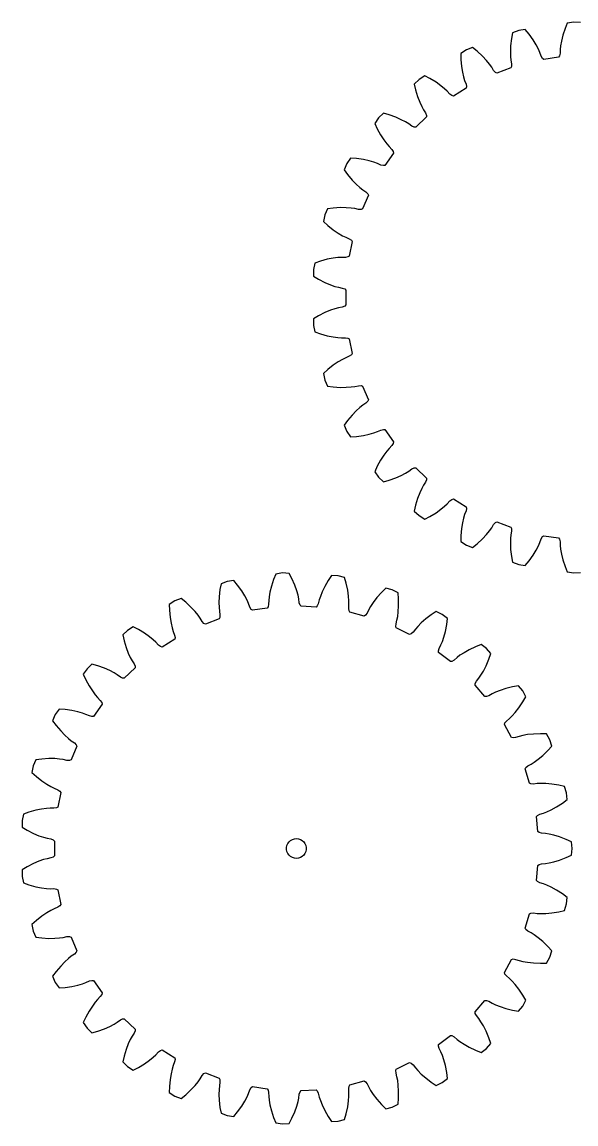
# Model space of a CAD drawing. Extents: x 0 to 173, y 0 to 168.
# Drawn here: x 0 to 84.4, y 0 to 167.9 of the extents above; entities that cross this region are included whole.
import ezdxf

# ---------------------------------------------------------------- set-up
doc = ezdxf.new("R2010")
doc.units = 0

msp = doc.modelspace()

# ---------------------------------------------------------------- linework, layer by layer
for p, q in [((84.08, 167.85), (83.08, 167.7)), ((85.1, 167.8), (84.08, 167.85)), ((74.73, 166.21), (74.57, 165.32)), ((75.68, 166.56), (74.73, 166.21)), ((76.68, 166.72), (75.68, 166.56)), ((77.26, 166.01), (76.68, 166.72)), ((82.74, 166.85), (82.41, 165.83)), ((83.08, 167.7), (82.74, 166.85)), ((74.57, 165.32), (74.45, 164.25)), ((77.88, 165.14), (77.26, 166.01)), ((78.35, 164.37), (77.88, 165.14)), ((82.19, 164.95), (82.06, 164.23)), ((82.41, 165.83), (82.19, 164.95)), ((67.71, 163.61), (66.84, 163.07)), ((66.84, 163.07), (66.87, 162.17)), ((68.66, 163.96), (67.71, 163.61)), ((69.36, 163.39), (68.66, 163.96)), ((70.15, 162.66), (69.36, 163.39)), ((74.45, 164.25), (74.41, 163.35)), ((74.41, 163.35), (74.43, 162.61)), ((78.69, 163.72), (78.35, 164.37)), ((78.92, 163.2), (78.69, 163.72)), ((79.12, 162.65), (78.92, 163.2)), ((81.97, 163.09), (81.89, 162.71)), ((82, 163.67), (81.97, 163.09)), ((82.06, 164.23), (82, 163.67)), ((66.87, 162.17), (66.97, 161.1)), ((70.77, 162), (70.15, 162.66)), ((71.23, 161.43), (70.77, 162)), ((71.56, 160.97), (71.23, 161.43)), ((74.43, 162.61), (74.48, 162.05)), ((74.48, 162.05), (74.57, 161.47)), ((74.57, 161.47), (74.57, 161.08)), ((79.31, 162.31), (79.12, 162.65)), ((79.5, 162.17), (79.31, 162.31)), ((81.75, 162.51), (79.5, 162.17)), ((81.89, 162.71), (81.75, 162.51)), ((61.35, 159.65), (60.49, 159.11)), ((62.16, 159.23), (61.35, 159.65)), ((66.97, 161.1), (67.11, 160.2)), ((67.11, 160.2), (67.28, 159.49)), ((67.28, 159.49), (67.44, 158.95)), ((71.86, 160.47), (71.56, 160.97)), ((72.12, 160.18), (71.86, 160.47)), ((72.34, 160.07), (72.12, 160.18)), ((74.47, 160.86), (72.34, 160.07)), ((74.57, 161.08), (74.47, 160.86)), ((60.49, 159.11), (59.76, 158.41)), ((59.76, 158.41), (59.96, 157.53)), ((63.08, 158.67), (62.16, 159.23)), ((63.81, 158.15), (63.08, 158.67)), ((64.38, 157.69), (63.81, 158.15)), ((67.67, 157.78), (65.74, 156.58)), ((67.44, 158.95), (67.65, 158.4)), ((67.65, 158.4), (67.72, 158.02)), ((67.72, 158.02), (67.67, 157.78)), ((59.96, 157.53), (60.27, 156.5)), ((60.27, 156.5), (60.59, 155.66)), ((64.79, 157.3), (64.38, 157.69)), ((65.2, 156.87), (64.79, 157.3)), ((65.5, 156.64), (65.2, 156.87)), ((65.74, 156.58), (65.5, 156.64)), ((60.59, 155.66), (60.9, 154.99)), ((60.9, 154.99), (61.17, 154.49)), ((61.17, 154.49), (61.48, 154)), ((54.33, 153.26), (53.75, 152.42)), ((55.07, 153.96), (54.33, 153.26)), ((55.94, 153.71), (55.07, 153.96)), ((56.95, 153.34), (55.94, 153.71)), ((57.78, 152.98), (56.95, 153.34)), ((58.43, 152.64), (57.78, 152.98)), ((61.63, 153.4), (59.98, 151.83)), ((61.48, 154), (61.63, 153.64)), ((61.63, 153.64), (61.63, 153.4)), ((53.75, 152.42), (54.13, 151.6)), ((54.13, 151.6), (54.64, 150.65)), ((58.91, 152.35), (58.43, 152.64)), ((59.39, 152.01), (58.91, 152.35)), ((59.74, 151.84), (59.39, 152.01)), ((59.98, 151.83), (59.74, 151.84)), ((54.64, 150.65), (55.13, 149.89)), ((55.13, 149.89), (55.56, 149.3)), ((56.6, 147.89), (55.3, 146.02)), ((55.56, 149.3), (55.92, 148.87)), ((55.92, 148.87), (56.33, 148.45)), ((56.33, 148.45), (56.55, 148.13)), ((56.55, 148.13), (56.6, 147.89)), ((49.47, 146.28), (49.07, 145.35)), ((50.05, 147.11), (49.47, 146.28)), ((50.96, 147.05), (50.05, 147.11)), ((52.02, 146.89), (50.96, 147.05)), ((52.91, 146.7), (52.02, 146.89)), ((53.61, 146.5), (52.91, 146.7)), ((54.14, 146.31), (53.61, 146.5)), ((54.68, 146.07), (54.14, 146.31)), ((55.06, 145.98), (54.68, 146.07)), ((49.07, 145.35), (49.61, 144.61)), ((49.61, 144.61), (50.3, 143.79)), ((55.3, 146.02), (55.06, 145.98)), ((50.3, 143.79), (50.93, 143.14)), ((50.93, 143.14), (51.48, 142.65)), ((51.48, 142.65), (51.92, 142.3)), ((52.77, 141.48), (51.88, 139.38)), ((51.92, 142.3), (52.4, 141.97)), ((52.4, 141.97), (52.68, 141.7)), ((52.68, 141.7), (52.77, 141.48)), ((46.52, 139.4), (46.12, 138.47)), ((47.42, 139.52), (46.52, 139.4)), ((48.5, 139.58), (47.42, 139.52)), ((49.4, 139.57), (48.5, 139.58)), ((50.13, 139.52), (49.4, 139.57)), ((50.69, 139.44), (50.13, 139.52)), ((51.26, 139.31), (50.69, 139.44)), ((51.88, 139.38), (51.65, 139.3)), ((46.12, 138.47), (45.92, 137.47)), ((51.65, 139.3), (51.26, 139.31)), ((45.92, 137.47), (46.59, 136.86)), ((46.59, 136.86), (47.43, 136.2)), ((47.43, 136.2), (48.18, 135.69)), ((48.18, 135.69), (48.81, 135.31)), ((48.81, 135.31), (49.32, 135.06)), ((49.32, 135.06), (49.86, 134.84)), ((49.86, 134.84), (50.19, 134.63)), ((50.32, 134.43), (49.86, 132.2)), ((50.19, 134.63), (50.32, 134.43)), ((44.61, 131.14), (44.41, 130.14)), ((45.47, 131.43), (44.61, 131.14)), ((46.51, 131.71), (45.47, 131.43)), ((47.4, 131.88), (46.51, 131.71)), ((48.13, 131.97), (47.4, 131.88)), ((48.69, 132.01), (48.13, 131.97)), ((49.28, 132), (48.69, 132.01)), ((49.66, 132.07), (49.28, 132)), ((49.86, 132.2), (49.66, 132.07)), ((44.41, 130.14), (44.41, 129.12)), ((44.41, 129.12), (45.19, 128.66)), ((45.19, 128.66), (46.15, 128.18)), ((46.15, 128.18), (46.99, 127.83)), ((46.99, 127.83), (47.68, 127.59)), ((47.68, 127.59), (48.22, 127.45)), ((48.22, 127.45), (48.8, 127.33)), ((48.8, 127.33), (49.16, 127.2)), ((49.16, 127.2), (49.34, 127.03)), ((49.34, 127.03), (49.34, 124.75)), ((48.22, 124.33), (47.68, 124.18)), ((48.8, 124.44), (48.22, 124.33)), ((49.16, 124.58), (48.8, 124.44)), ((49.34, 124.75), (49.16, 124.58)), ((45.19, 123.12), (44.41, 122.65)), ((44.41, 122.65), (44.41, 121.64)), ((46.15, 123.6), (45.19, 123.12)), ((46.99, 123.95), (46.15, 123.6)), ((47.68, 124.18), (46.99, 123.95)), ((44.41, 121.64), (44.61, 120.64)), ((44.61, 120.64), (45.47, 120.35)), ((45.47, 120.35), (46.51, 120.07)), ((46.51, 120.07), (47.4, 119.9)), ((47.4, 119.9), (48.13, 119.8)), ((48.13, 119.8), (48.69, 119.77)), ((48.69, 119.77), (49.28, 119.77)), ((49.28, 119.77), (49.66, 119.71)), ((49.66, 119.71), (49.86, 119.58)), ((49.86, 119.58), (50.32, 117.35)), ((48.18, 116.09), (47.43, 115.58)), ((48.81, 116.46), (48.18, 116.09)), ((49.32, 116.72), (48.81, 116.46)), ((49.86, 116.94), (49.32, 116.72)), ((50.19, 117.15), (49.86, 116.94)), ((50.32, 117.35), (50.19, 117.15)), ((46.59, 114.92), (45.92, 114.31)), ((45.92, 114.31), (46.12, 113.31)), ((47.43, 115.58), (46.59, 114.92)), ((46.12, 113.31), (46.52, 112.38)), ((50.69, 112.34), (51.26, 112.46)), ((51.26, 112.46), (51.65, 112.48)), ((51.65, 112.48), (51.88, 112.39)), ((46.52, 112.38), (47.42, 112.26)), ((47.42, 112.26), (48.5, 112.2)), ((48.5, 112.2), (49.4, 112.21)), ((49.4, 112.21), (50.13, 112.26)), ((50.13, 112.26), (50.69, 112.34)), ((51.88, 112.39), (52.77, 110.3)), ((51.48, 109.13), (50.93, 108.64)), ((51.92, 109.48), (51.48, 109.13)), ((52.4, 109.81), (51.92, 109.48)), ((52.68, 110.08), (52.4, 109.81)), ((52.77, 110.3), (52.68, 110.08)), ((50.3, 107.99), (49.61, 107.16)), ((50.93, 108.64), (50.3, 107.99)), ((49.61, 107.16), (49.07, 106.43)), ((49.07, 106.43), (49.47, 105.5)), ((54.68, 105.7), (55.06, 105.8)), ((55.06, 105.8), (55.3, 105.76)), ((55.3, 105.76), (56.6, 103.89)), ((49.47, 105.5), (50.05, 104.66)), ((50.05, 104.66), (50.96, 104.73)), ((50.96, 104.73), (52.02, 104.89)), ((52.02, 104.89), (52.91, 105.08)), ((52.91, 105.08), (53.61, 105.28)), ((53.61, 105.28), (54.14, 105.47)), ((54.14, 105.47), (54.68, 105.7)), ((55.56, 102.48), (55.13, 101.89)), ((55.92, 102.91), (55.56, 102.48)), ((56.33, 103.33), (55.92, 102.91)), ((56.55, 103.65), (56.33, 103.33)), ((56.6, 103.89), (56.55, 103.65)), ((54.64, 101.12), (54.13, 100.18)), ((55.13, 101.89), (54.64, 101.12)), ((54.13, 100.18), (53.75, 99.35)), ((53.75, 99.35), (54.33, 98.52)), ((57.78, 98.8), (58.43, 99.14)), ((58.43, 99.14), (58.91, 99.43)), ((58.91, 99.43), (59.39, 99.77)), ((59.39, 99.77), (59.74, 99.94)), ((59.74, 99.94), (59.98, 99.95)), ((59.98, 99.95), (61.63, 98.38)), ((54.33, 98.52), (55.07, 97.82)), ((55.07, 97.82), (55.94, 98.07)), ((55.94, 98.07), (56.95, 98.43)), ((56.95, 98.43), (57.78, 98.8)), ((61.48, 97.78), (61.17, 97.28)), ((61.63, 98.14), (61.48, 97.78)), ((61.63, 98.38), (61.63, 98.14)), ((60.59, 96.12), (60.27, 95.28)), ((60.9, 96.79), (60.59, 96.12)), ((61.17, 97.28), (60.9, 96.79)), ((59.96, 94.25), (59.76, 93.36)), ((60.27, 95.28), (59.96, 94.25)), ((63.81, 93.63), (64.38, 94.09)), ((64.38, 94.09), (64.79, 94.48)), ((64.79, 94.48), (65.2, 94.91)), ((65.2, 94.91), (65.5, 95.14)), ((65.5, 95.14), (65.74, 95.2)), ((65.74, 95.2), (67.67, 93.99)), ((59.76, 93.36), (60.49, 92.66)), ((60.49, 92.66), (61.35, 92.13)), ((61.35, 92.13), (62.16, 92.55)), ((62.16, 92.55), (63.08, 93.11)), ((63.08, 93.11), (63.81, 93.63)), ((67.44, 92.83), (67.28, 92.29)), ((67.65, 93.38), (67.44, 92.83)), ((67.72, 93.76), (67.65, 93.38)), ((67.67, 93.99), (67.72, 93.76)), ((66.97, 90.68), (66.87, 89.61)), ((67.11, 91.57), (66.97, 90.68)), ((67.28, 92.29), (67.11, 91.57)), ((71.23, 90.35), (71.56, 90.81)), ((71.56, 90.81), (71.86, 91.31)), ((71.86, 91.31), (72.12, 91.6)), ((72.12, 91.6), (72.34, 91.71)), ((72.34, 91.71), (74.47, 90.91)), ((74.47, 90.91), (74.57, 90.69)), ((74.57, 90.69), (74.57, 90.31)), ((66.87, 89.61), (66.84, 88.7)), ((69.36, 88.39), (70.15, 89.12)), ((70.15, 89.12), (70.77, 89.78)), ((70.77, 89.78), (71.23, 90.35)), ((74.43, 89.17), (74.41, 88.43)), ((74.48, 89.73), (74.43, 89.17)), ((74.57, 90.31), (74.48, 89.73)), ((78.92, 88.58), (79.12, 89.13)), ((79.12, 89.13), (79.31, 89.47)), ((79.31, 89.47), (79.5, 89.61)), ((79.5, 89.61), (81.75, 89.27)), ((81.75, 89.27), (81.89, 89.07)), ((81.89, 89.07), (81.97, 88.69)), ((66.84, 88.7), (67.71, 88.17)), ((67.71, 88.17), (68.66, 87.81)), ((68.66, 87.81), (69.36, 88.39)), ((74.41, 88.43), (74.45, 87.53)), ((74.45, 87.53), (74.57, 86.46)), ((77.88, 86.64), (78.35, 87.41)), ((78.35, 87.41), (78.69, 88.06)), ((78.69, 88.06), (78.92, 88.58)), ((81.97, 88.69), (82, 88.11)), ((82, 88.11), (82.06, 87.55)), ((82.06, 87.55), (82.19, 86.82)), ((74.57, 86.46), (74.73, 85.57)), ((76.68, 85.06), (77.26, 85.76)), ((77.26, 85.76), (77.88, 86.64)), ((82.19, 86.82), (82.41, 85.95)), ((82.41, 85.95), (82.74, 84.92)), ((39.67, 83.93), (38.67, 83.77)), ((40.69, 83.87), (39.67, 83.93)), ((74.73, 85.57), (75.68, 85.21)), ((75.68, 85.21), (76.68, 85.06)), ((82.74, 84.92), (83.08, 84.08)), ((83.08, 84.08), (84.08, 83.93)), ((84.08, 83.93), (85.1, 83.98)), ((30.32, 82.29), (30.16, 81.39)), ((31.27, 82.64), (30.32, 82.29)), ((32.27, 82.79), (31.27, 82.64)), ((32.85, 82.09), (32.27, 82.79)), ((38.33, 82.93), (38, 81.91)), ((38.67, 83.77), (38.33, 82.93)), ((41.11, 83.07), (40.69, 83.87)), ((41.54, 82.09), (41.11, 83.07)), ((46.65, 82.79), (46.12, 81.85)), ((47.15, 83.55), (46.65, 82.79)), ((48.16, 83.5), (47.15, 83.55)), ((49.15, 83.24), (48.16, 83.5)), ((49.4, 82.37), (49.15, 83.24)), ((49.62, 81.32), (49.4, 82.37)), ((30.16, 81.39), (30.04, 80.32)), ((33.47, 81.21), (32.85, 82.09)), ((33.94, 80.44), (33.47, 81.21)), ((37.78, 81.03), (37.65, 80.31)), ((38, 81.91), (37.78, 81.03)), ((41.85, 81.23), (41.54, 82.09)), ((42.05, 80.53), (41.85, 81.23)), ((45.73, 81.04), (45.46, 80.36)), ((46.12, 81.85), (45.73, 81.04)), ((49.75, 80.42), (49.62, 81.32)), ((54.77, 80.98), (54.06, 80.17)), ((55.41, 81.62), (54.77, 80.98)), ((56.39, 81.36), (55.41, 81.62)), ((57.31, 80.92), (56.39, 81.36)), ((57.38, 80.01), (57.31, 80.92)), ((23.3, 79.69), (22.43, 79.15)), ((22.43, 79.15), (22.46, 78.24)), ((24.25, 80.04), (23.3, 79.69)), ((24.95, 79.46), (24.25, 80.04)), ((25.74, 78.73), (24.95, 79.46)), ((30.04, 80.32), (30, 79.42)), ((30, 79.42), (30.02, 78.69)), ((34.28, 79.79), (33.94, 80.44)), ((34.51, 79.27), (34.28, 79.79)), ((34.71, 78.72), (34.51, 79.27)), ((37.57, 79.16), (37.48, 78.78)), ((37.59, 79.75), (37.57, 79.16)), ((37.65, 80.31), (37.59, 79.75)), ((42.17, 79.98), (42.05, 80.53)), ((42.25, 79.4), (42.17, 79.98)), ((42.37, 79.03), (42.25, 79.4)), ((42.53, 78.85), (42.37, 79.03)), ((44.98, 78.9), (44.81, 78.73)), ((45.14, 79.25), (44.98, 78.9)), ((45.28, 79.82), (45.14, 79.25)), ((45.46, 80.36), (45.28, 79.82)), ((49.81, 79.69), (49.75, 80.42)), ((49.78, 78.54), (49.81, 79.13)), ((49.81, 79.13), (49.81, 79.69)), ((53.51, 79.45), (53.11, 78.84)), ((54.06, 80.17), (53.51, 79.45)), ((57.33, 78.03), (57.38, 78.94)), ((57.38, 78.94), (57.38, 80.01)), ((22.46, 78.24), (22.56, 77.17)), ((26.36, 78.07), (25.74, 78.73)), ((26.82, 77.5), (26.36, 78.07)), ((27.15, 77.04), (26.82, 77.5)), ((30.02, 78.69), (30.07, 78.13)), ((30.07, 78.13), (30.16, 77.55)), ((30.16, 77.55), (30.16, 77.16)), ((34.9, 78.38), (34.71, 78.72)), ((35.09, 78.24), (34.9, 78.38)), ((37.34, 78.58), (35.09, 78.24)), ((37.48, 78.78), (37.34, 78.58)), ((44.81, 78.73), (42.53, 78.85)), ((49.82, 78.15), (49.78, 78.54)), ((49.94, 77.95), (49.82, 78.15)), ((52.15, 77.37), (49.94, 77.95)), ((52.35, 77.5), (52.15, 77.37)), ((52.58, 77.82), (52.35, 77.5)), ((52.83, 78.35), (52.58, 77.82)), ((53.11, 78.84), (52.83, 78.35)), ((57.13, 76.75), (57.24, 77.31)), ((57.24, 77.31), (57.33, 78.03)), ((62.36, 77.57), (61.5, 76.92)), ((63.11, 78.07), (62.36, 77.57)), ((64.03, 77.62), (63.11, 78.07)), ((64.83, 77), (64.03, 77.62)), ((16.94, 75.73), (16.08, 75.19)), ((17.75, 75.31), (16.94, 75.73)), ((22.56, 77.17), (22.7, 76.28)), ((22.7, 76.28), (22.87, 75.56)), ((22.87, 75.56), (23.03, 75.02)), ((27.45, 76.54), (27.15, 77.04)), ((27.71, 76.25), (27.45, 76.54)), ((27.93, 76.15), (27.71, 76.25)), ((30.06, 76.94), (27.93, 76.15)), ((30.16, 77.16), (30.06, 76.94)), ((56.94, 75.8), (56.98, 76.19)), ((57.02, 75.57), (56.94, 75.8)), ((56.98, 76.19), (57.13, 76.75)), ((59.06, 74.57), (57.02, 75.57)), ((60.3, 75.8), (59.93, 75.38)), ((60.82, 76.32), (60.3, 75.8)), ((61.5, 76.92), (60.82, 76.32)), ((64.51, 75.04), (64.72, 76.1)), ((64.72, 76.1), (64.83, 77)), ((16.08, 75.19), (15.35, 74.49)), ((15.35, 74.49), (15.55, 73.6)), ((18.67, 74.75), (17.75, 75.31)), ((19.41, 74.22), (18.67, 74.75)), ((19.97, 73.76), (19.41, 74.22)), ((23.26, 73.86), (21.33, 72.65)), ((23.03, 75.02), (23.24, 74.48)), ((23.24, 74.48), (23.31, 74.09)), ((23.31, 74.09), (23.26, 73.86)), ((59.29, 74.65), (59.06, 74.57)), ((59.57, 74.91), (59.29, 74.65)), ((59.93, 75.38), (59.57, 74.91)), ((64.04, 73.47), (64.27, 74.17)), ((64.27, 74.17), (64.51, 75.04)), ((15.55, 73.6), (15.86, 72.58)), ((15.86, 72.58), (16.19, 71.73)), ((20.39, 73.37), (19.97, 73.76)), ((20.79, 72.95), (20.39, 73.37)), ((21.1, 72.71), (20.79, 72.95)), ((21.33, 72.65), (21.1, 72.71)), ((63.44, 72.06), (63.56, 72.43)), ((63.56, 72.43), (63.82, 72.96)), ((63.82, 72.96), (64.04, 73.47)), ((68.13, 72.24), (67.35, 71.79)), ((69.1, 72.7), (68.13, 72.24)), ((69.95, 73.04), (69.1, 72.7)), ((70.75, 72.42), (69.95, 73.04)), ((71.41, 71.65), (70.75, 72.42)), ((16.19, 71.73), (16.49, 71.06)), ((16.49, 71.06), (16.76, 70.57)), ((16.76, 70.57), (17.08, 70.07)), ((63.47, 71.82), (63.44, 72.06)), ((65.27, 70.43), (63.47, 71.82)), ((65.84, 70.66), (65.51, 70.46)), ((66.29, 71.05), (65.84, 70.66)), ((66.73, 71.39), (66.29, 71.05)), ((67.35, 71.79), (66.73, 71.39)), ((70.7, 69.79), (71.12, 70.79)), ((71.12, 70.79), (71.41, 71.65)), ((9.92, 69.33), (9.34, 68.5)), ((10.66, 70.03), (9.92, 69.33)), ((11.53, 69.78), (10.66, 70.03)), ((12.54, 69.42), (11.53, 69.78)), ((13.37, 69.05), (12.54, 69.42)), ((14.02, 68.71), (13.37, 69.05)), ((17.22, 69.47), (15.57, 67.9)), ((17.08, 70.07), (17.22, 69.71)), ((17.22, 69.71), (17.22, 69.47)), ((65.51, 70.46), (65.27, 70.43)), ((69.93, 68.35), (70.3, 68.99)), ((70.3, 68.99), (70.7, 69.79)), ((9.34, 68.5), (9.72, 67.67)), ((9.72, 67.67), (10.23, 66.73)), ((14.5, 68.42), (14.02, 68.71)), ((14.98, 68.08), (14.5, 68.42)), ((15.33, 67.91), (14.98, 68.08)), ((15.57, 67.9), (15.33, 67.91)), ((69.06, 67.09), (69.24, 67.43)), ((69.24, 67.43), (69.61, 67.89)), ((69.61, 67.89), (69.93, 68.35)), ((10.23, 66.73), (10.72, 65.96)), ((10.72, 65.96), (11.15, 65.37)), ((69.04, 66.85), (69.06, 67.09)), ((70.52, 65.12), (69.04, 66.85)), ((71.64, 65.52), (71.13, 65.23)), ((72.15, 65.77), (71.64, 65.52)), ((72.83, 66.04), (72.15, 65.77)), ((73.69, 66.32), (72.83, 66.04)), ((74.73, 66.58), (73.69, 66.32)), ((75.63, 66.74), (74.73, 66.58)), ((76.29, 65.97), (75.63, 66.74)), ((76.78, 65.08), (76.29, 65.97)), ((12.19, 63.96), (10.89, 62.09)), ((11.15, 65.37), (11.51, 64.94)), ((11.51, 64.94), (11.92, 64.52)), ((11.92, 64.52), (12.14, 64.2)), ((12.14, 64.2), (12.19, 63.96)), ((70.76, 65.1), (70.52, 65.12)), ((71.13, 65.23), (70.76, 65.1)), ((75.71, 63.41), (76.32, 64.29)), ((76.32, 64.29), (76.78, 65.08)), ((5.06, 62.35), (4.66, 61.42)), ((5.64, 63.19), (5.06, 62.35)), ((6.55, 63.12), (5.64, 63.19)), ((7.61, 62.97), (6.55, 63.12)), ((8.5, 62.78), (7.61, 62.97)), ((9.2, 62.57), (8.5, 62.78)), ((9.73, 62.38), (9.2, 62.57)), ((10.27, 62.15), (9.73, 62.38)), ((10.65, 62.05), (10.27, 62.15)), ((74.26, 61.76), (74.66, 62.15)), ((74.66, 62.15), (75.15, 62.7)), ((75.15, 62.7), (75.71, 63.41)), ((4.66, 61.42), (5.2, 60.69)), ((5.2, 60.69), (5.89, 59.87)), ((10.89, 62.09), (10.65, 62.05)), ((73.49, 60.85), (73.56, 61.08)), ((74.59, 58.86), (73.49, 60.85)), ((73.56, 61.08), (73.81, 61.38)), ((73.81, 61.38), (74.26, 61.76)), ((5.89, 59.87), (6.52, 59.22)), ((6.52, 59.22), (7.07, 58.72)), ((74.83, 58.8), (74.59, 58.86)), ((75.21, 58.85), (74.83, 58.8)), ((75.77, 59.03), (75.21, 58.85)), ((76.32, 59.17), (75.77, 59.03)), ((77.04, 59.3), (76.32, 59.17)), ((77.94, 59.4), (77.04, 59.3)), ((79.01, 59.44), (77.94, 59.4)), ((79.92, 59.42), (79.01, 59.44)), ((80.41, 58.53), (79.92, 59.42)), ((7.07, 58.72), (7.51, 58.38)), ((8.36, 57.55), (7.47, 55.46)), ((7.51, 58.38), (7.99, 58.04)), ((7.99, 58.04), (8.27, 57.77)), ((8.27, 57.77), (8.36, 57.55)), ((80.11, 56.89), (80.72, 57.56)), ((80.72, 57.56), (80.41, 58.53)), ((2.11, 55.48), (1.71, 54.54)), ((3.01, 55.59), (2.11, 55.48)), ((4.09, 55.65), (3.01, 55.59)), ((4.99, 55.65), (4.09, 55.65)), ((5.72, 55.59), (4.99, 55.65)), ((6.28, 55.51), (5.72, 55.59)), ((6.85, 55.39), (6.28, 55.51)), ((7.47, 55.46), (7.24, 55.37)), ((78.05, 55.12), (78.64, 55.56)), ((78.64, 55.56), (79.34, 56.14)), ((79.34, 56.14), (80.11, 56.89)), ((1.71, 54.54), (1.51, 53.55)), ((7.24, 55.37), (6.85, 55.39)), ((76.64, 54.09), (76.76, 54.3)), ((77.33, 51.92), (76.64, 54.09)), ((76.76, 54.3), (77.06, 54.54)), ((77.06, 54.54), (77.58, 54.82)), ((77.58, 54.82), (78.05, 55.12)), ((1.51, 53.55), (2.18, 52.94)), ((2.18, 52.94), (3.02, 52.27)), ((3.02, 52.27), (3.77, 51.76)), ((3.77, 51.76), (4.4, 51.39)), ((4.4, 51.39), (4.91, 51.14)), ((4.91, 51.14), (5.45, 50.91)), ((5.45, 50.91), (5.78, 50.7)), ((5.91, 50.5), (5.45, 48.27)), ((5.78, 50.7), (5.91, 50.5)), ((77.54, 51.81), (77.33, 51.92)), ((77.93, 51.78), (77.54, 51.81)), ((78.51, 51.85), (77.93, 51.78)), ((79.07, 51.87), (78.51, 51.85)), ((79.81, 51.85), (79.07, 51.87)), ((80.71, 51.77), (79.81, 51.85)), ((81.77, 51.6), (80.71, 51.77)), ((82.65, 51.39), (81.77, 51.6)), ((82.96, 50.42), (82.65, 51.39)), ((83.06, 49.41), (82.96, 50.42)), ((81.42, 48.3), (82.33, 48.87)), ((82.33, 48.87), (83.06, 49.41)), ((0.2, 47.21), (0, 46.21)), ((1.06, 47.5), (0.2, 47.21)), ((2.1, 47.78), (1.06, 47.5)), ((2.99, 47.96), (2.1, 47.78)), ((3.72, 48.05), (2.99, 47.96)), ((4.28, 48.08), (3.72, 48.05)), ((4.87, 48.08), (4.28, 48.08)), ((5.25, 48.14), (4.87, 48.08)), ((5.45, 48.27), (5.25, 48.14)), ((78.37, 46.83), (78.53, 47.01)), ((78.53, 47.01), (78.87, 47.19)), ((78.87, 47.19), (79.43, 47.36)), ((79.43, 47.36), (79.96, 47.56)), ((79.96, 47.56), (80.63, 47.86)), ((80.63, 47.86), (81.42, 48.3)), ((0, 46.21), (0, 45.2)), ((78.6, 44.56), (78.37, 46.83)), ((0, 45.2), (0.78, 44.74)), ((0.78, 44.74), (1.74, 44.25)), ((1.74, 44.25), (2.58, 43.91)), ((2.58, 43.91), (3.27, 43.67)), ((3.27, 43.67), (3.82, 43.52)), ((78.79, 44.41), (78.6, 44.56)), ((79.17, 44.31), (78.79, 44.41)), ((79.75, 44.25), (79.17, 44.31)), ((80.31, 44.16), (79.75, 44.25)), ((81.02, 44), (80.31, 44.16)), ((81.89, 43.74), (81.02, 44)), ((82.89, 43.35), (81.89, 43.74)), ((3.82, 43.52), (4.39, 43.41)), ((4.39, 43.41), (4.75, 43.27)), ((4.75, 43.27), (4.93, 43.1)), ((4.93, 43.1), (4.93, 40.82)), ((40.31, 42.12), (40.37, 42.43)), ((40.31, 41.81), (40.31, 42.12)), ((40.37, 42.43), (40.5, 42.71)), ((40.5, 42.71), (40.69, 42.97)), ((40.69, 42.97), (40.92, 43.18)), ((40.92, 43.18), (41.19, 43.33)), ((41.19, 43.33), (41.49, 43.43)), ((41.49, 43.43), (41.8, 43.46)), ((41.8, 43.46), (42.11, 43.43)), ((42.11, 43.43), (42.41, 43.33)), ((42.41, 43.33), (42.68, 43.18)), ((42.68, 43.18), (42.92, 42.97)), ((42.92, 42.97), (43.1, 42.71)), ((43.1, 42.71), (43.23, 42.43)), ((43.23, 42.43), (43.29, 42.12)), ((43.29, 42.12), (43.29, 41.81)), ((83.72, 42.97), (82.89, 43.35)), ((83.82, 41.96), (83.72, 42.97)), ((83.72, 40.95), (83.82, 41.96)), ((3.82, 40.4), (3.27, 40.26)), ((4.39, 40.52), (3.82, 40.4)), ((4.75, 40.66), (4.39, 40.52)), ((4.93, 40.82), (4.75, 40.66)), ((40.37, 41.5), (40.31, 41.81)), ((40.5, 41.21), (40.37, 41.5)), ((40.69, 40.96), (40.5, 41.21)), ((40.92, 40.75), (40.69, 40.96)), ((41.19, 40.59), (40.92, 40.75)), ((41.49, 40.5), (41.19, 40.59)), ((41.8, 40.46), (41.49, 40.5)), ((42.11, 40.5), (41.8, 40.46)), ((42.41, 40.59), (42.11, 40.5)), ((42.68, 40.75), (42.41, 40.59)), ((42.92, 40.96), (42.68, 40.75)), ((43.1, 41.21), (42.92, 40.96)), ((43.23, 41.5), (43.1, 41.21)), ((43.29, 41.81), (43.23, 41.5)), ((81.89, 40.19), (82.89, 40.57)), ((82.89, 40.57), (83.72, 40.95)), ((0.78, 39.19), (0, 38.73)), ((0, 38.73), (0, 37.71)), ((1.74, 39.67), (0.78, 39.19)), ((2.58, 40.02), (1.74, 39.67)), ((3.27, 40.26), (2.58, 40.02)), ((78.37, 37.1), (78.6, 39.37)), ((78.6, 39.37), (78.79, 39.52)), ((78.79, 39.52), (79.17, 39.62)), ((79.17, 39.62), (79.75, 39.67)), ((79.75, 39.67), (80.31, 39.76)), ((80.31, 39.76), (81.02, 39.93)), ((81.02, 39.93), (81.89, 40.19)), ((0, 37.71), (0.2, 36.72)), ((78.53, 36.91), (78.37, 37.1)), ((0.2, 36.72), (1.06, 36.42)), ((1.06, 36.42), (2.1, 36.14)), ((2.1, 36.14), (2.99, 35.97)), ((2.99, 35.97), (3.72, 35.88)), ((3.72, 35.88), (4.28, 35.84)), ((4.28, 35.84), (4.87, 35.85)), ((4.87, 35.85), (5.25, 35.79)), ((5.25, 35.79), (5.45, 35.66)), ((5.45, 35.66), (5.91, 33.43)), ((78.87, 36.74), (78.53, 36.91)), ((79.43, 36.57), (78.87, 36.74)), ((79.96, 36.37), (79.43, 36.57)), ((80.63, 36.06), (79.96, 36.37)), ((81.42, 35.63), (80.63, 36.06)), ((82.33, 35.05), (81.42, 35.63)), ((83.06, 34.52), (82.33, 35.05)), ((82.96, 33.51), (83.06, 34.52)), ((3.77, 32.16), (3.02, 31.65)), ((4.4, 32.54), (3.77, 32.16)), ((4.91, 32.79), (4.4, 32.54)), ((5.45, 33.02), (4.91, 32.79)), ((5.78, 33.23), (5.45, 33.02)), ((5.91, 33.43), (5.78, 33.23)), ((76.64, 29.84), (77.33, 32.01)), ((77.33, 32.01), (77.54, 32.12)), ((77.54, 32.12), (77.93, 32.14)), ((77.93, 32.14), (78.51, 32.08)), ((78.51, 32.08), (79.07, 32.06)), ((79.07, 32.06), (79.81, 32.07)), ((79.81, 32.07), (80.71, 32.16)), ((80.71, 32.16), (81.77, 32.33)), ((81.77, 32.33), (82.65, 32.54)), ((82.65, 32.54), (82.96, 33.51)), ((2.18, 30.99), (1.51, 30.38)), ((1.51, 30.38), (1.71, 29.38)), ((3.02, 31.65), (2.18, 30.99)), ((1.71, 29.38), (2.11, 28.45)), ((6.28, 28.42), (6.85, 28.54)), ((6.85, 28.54), (7.24, 28.55)), ((7.24, 28.55), (7.47, 28.47)), ((76.76, 29.63), (76.64, 29.84)), ((77.06, 29.38), (76.76, 29.63)), ((77.58, 29.1), (77.06, 29.38)), ((78.05, 28.8), (77.58, 29.1)), ((78.64, 28.37), (78.05, 28.8)), ((2.11, 28.45), (3.01, 28.34)), ((3.01, 28.34), (4.09, 28.27)), ((4.09, 28.27), (4.99, 28.28)), ((4.99, 28.28), (5.72, 28.34)), ((5.72, 28.34), (6.28, 28.42)), ((7.47, 28.47), (8.36, 26.38)), ((79.34, 27.78), (78.64, 28.37)), ((80.11, 27.04), (79.34, 27.78)), ((80.72, 26.36), (80.11, 27.04)), ((7.07, 25.2), (6.52, 24.71)), ((7.51, 25.55), (7.07, 25.2)), ((7.99, 25.88), (7.51, 25.55)), ((8.27, 26.15), (7.99, 25.88)), ((8.36, 26.38), (8.27, 26.15)), ((79.92, 24.5), (80.41, 25.39)), ((80.41, 25.39), (80.72, 26.36)), ((5.89, 24.06), (5.2, 23.24)), ((6.52, 24.71), (5.89, 24.06)), ((73.49, 23.07), (74.59, 25.06)), ((74.59, 25.06), (74.83, 25.13)), ((74.83, 25.13), (75.21, 25.07)), ((75.21, 25.07), (75.77, 24.89)), ((75.77, 24.89), (76.32, 24.76)), ((76.32, 24.76), (77.04, 24.63)), ((77.04, 24.63), (77.94, 24.53)), ((77.94, 24.53), (79.01, 24.48)), ((79.01, 24.48), (79.92, 24.5)), ((5.2, 23.24), (4.66, 22.51)), ((4.66, 22.51), (5.06, 21.57)), ((10.27, 21.78), (10.65, 21.87)), ((10.65, 21.87), (10.89, 21.83)), ((10.89, 21.83), (12.19, 19.96)), ((73.56, 22.84), (73.49, 23.07)), ((73.81, 22.54), (73.56, 22.84)), ((74.26, 22.17), (73.81, 22.54)), ((74.66, 21.77), (74.26, 22.17)), ((5.06, 21.57), (5.64, 20.74)), ((5.64, 20.74), (6.55, 20.81)), ((6.55, 20.81), (7.61, 20.96)), ((7.61, 20.96), (8.5, 21.15)), ((8.5, 21.15), (9.2, 21.35)), ((9.2, 21.35), (9.73, 21.54)), ((9.73, 21.54), (10.27, 21.78)), ((75.15, 21.23), (74.66, 21.77)), ((75.71, 20.52), (75.15, 21.23)), ((76.32, 19.63), (75.71, 20.52)), ((11.15, 18.55), (10.72, 17.96)), ((11.51, 18.98), (11.15, 18.55)), ((11.92, 19.41), (11.51, 18.98)), ((12.14, 19.73), (11.92, 19.41)), ((12.19, 19.96), (12.14, 19.73)), ((69.04, 17.08), (70.52, 18.81)), ((70.52, 18.81), (70.76, 18.82)), ((70.76, 18.82), (71.13, 18.69)), ((71.13, 18.69), (71.64, 18.4)), ((76.29, 17.96), (76.78, 18.85)), ((76.78, 18.85), (76.32, 19.63)), ((10.23, 17.2), (9.72, 16.25)), ((10.72, 17.96), (10.23, 17.2)), ((69.06, 16.84), (69.04, 17.08)), ((69.24, 16.5), (69.06, 16.84)), ((71.64, 18.4), (72.15, 18.16)), ((72.15, 18.16), (72.83, 17.89)), ((72.83, 17.89), (73.69, 17.61)), ((73.69, 17.61), (74.73, 17.35)), ((74.73, 17.35), (75.63, 17.19)), ((75.63, 17.19), (76.29, 17.96)), ((9.72, 16.25), (9.34, 15.43)), ((9.34, 15.43), (9.92, 14.59)), ((13.37, 14.87), (14.02, 15.21)), ((14.02, 15.21), (14.5, 15.51)), ((14.5, 15.51), (14.98, 15.84)), ((14.98, 15.84), (15.33, 16.01)), ((15.33, 16.01), (15.57, 16.02)), ((15.57, 16.02), (17.22, 14.45)), ((69.61, 16.04), (69.24, 16.5)), ((69.93, 15.57), (69.61, 16.04)), ((70.3, 14.94), (69.93, 15.57)), ((9.92, 14.59), (10.66, 13.89)), ((10.66, 13.89), (11.53, 14.14)), ((11.53, 14.14), (12.54, 14.51)), ((12.54, 14.51), (13.37, 14.87)), ((17.08, 13.85), (16.76, 13.36)), ((17.22, 14.21), (17.08, 13.85)), ((17.22, 14.45), (17.22, 14.21)), ((63.47, 12.11), (65.27, 13.5)), ((65.27, 13.5), (65.51, 13.47)), ((65.51, 13.47), (65.84, 13.27)), ((70.7, 14.13), (70.3, 14.94)), ((71.12, 13.14), (70.7, 14.13)), ((16.19, 12.2), (15.86, 11.35)), ((16.49, 12.86), (16.19, 12.2)), ((16.76, 13.36), (16.49, 12.86)), ((63.44, 11.87), (63.47, 12.11)), ((63.56, 11.5), (63.44, 11.87)), ((65.84, 13.27), (66.29, 12.88)), ((66.29, 12.88), (66.73, 12.54)), ((66.73, 12.54), (67.35, 12.13)), ((67.35, 12.13), (68.13, 11.69)), ((70.75, 11.51), (71.41, 12.28)), ((71.41, 12.28), (71.12, 13.14)), ((15.55, 10.32), (15.35, 9.44)), ((15.86, 11.35), (15.55, 10.32)), ((19.41, 9.7), (19.97, 10.17)), ((19.97, 10.17), (20.39, 10.55)), ((20.39, 10.55), (20.79, 10.98)), ((20.79, 10.98), (21.1, 11.21)), ((21.1, 11.21), (21.33, 11.27)), ((21.33, 11.27), (23.26, 10.07)), ((63.82, 10.97), (63.56, 11.5)), ((64.04, 10.45), (63.82, 10.97)), ((64.27, 9.76), (64.04, 10.45)), ((68.13, 11.69), (69.1, 11.22)), ((69.1, 11.22), (69.95, 10.89)), ((69.95, 10.89), (70.75, 11.51)), ((15.35, 9.44), (16.08, 8.74)), ((16.08, 8.74), (16.94, 8.2)), ((16.94, 8.2), (17.75, 8.62)), ((17.75, 8.62), (18.67, 9.18)), ((18.67, 9.18), (19.41, 9.7)), ((23.03, 8.9), (22.87, 8.36)), ((23.24, 9.45), (23.03, 8.9)), ((23.31, 9.83), (23.24, 9.45)), ((23.26, 10.07), (23.31, 9.83)), ((57.02, 8.36), (59.06, 9.36)), ((59.06, 9.36), (59.29, 9.28)), ((59.29, 9.28), (59.57, 9.01)), ((59.57, 9.01), (59.93, 8.55)), ((59.93, 8.55), (60.3, 8.12)), ((64.51, 8.88), (64.27, 9.76)), ((64.72, 7.83), (64.51, 8.88)), ((22.56, 6.76), (22.46, 5.69)), ((22.7, 7.65), (22.56, 6.76)), ((22.87, 8.36), (22.7, 7.65)), ((26.82, 6.42), (27.15, 6.88)), ((27.15, 6.88), (27.45, 7.38)), ((27.45, 7.38), (27.71, 7.68)), ((27.71, 7.68), (27.93, 7.78)), ((27.93, 7.78), (30.06, 6.99)), ((30.06, 6.99), (30.16, 6.77)), ((30.16, 6.77), (30.16, 6.38)), ((56.94, 8.13), (57.02, 8.36)), ((56.98, 7.74), (56.94, 8.13)), ((57.13, 7.17), (56.98, 7.74)), ((57.24, 6.62), (57.13, 7.17)), ((60.3, 8.12), (60.82, 7.6)), ((60.82, 7.6), (61.5, 7.01)), ((61.5, 7.01), (62.36, 6.36)), ((64.03, 6.31), (64.83, 6.93)), ((64.83, 6.93), (64.72, 7.83)), ((22.46, 5.69), (22.43, 4.78)), ((24.95, 4.46), (25.74, 5.19)), ((25.74, 5.19), (26.36, 5.86)), ((26.36, 5.86), (26.82, 6.42)), ((30.02, 5.24), (30, 4.51)), ((30.07, 5.8), (30.02, 5.24)), ((30.16, 6.38), (30.07, 5.8)), ((34.51, 4.65), (34.71, 5.2)), ((34.71, 5.2), (34.9, 5.54)), ((34.9, 5.54), (35.09, 5.69)), ((35.09, 5.69), (37.34, 5.34)), ((37.34, 5.34), (37.48, 5.15)), ((37.48, 5.15), (37.57, 4.77)), ((42.37, 4.9), (42.53, 5.08)), ((42.53, 5.08), (44.81, 5.19)), ((44.81, 5.19), (44.98, 5.03)), ((49.78, 5.39), (49.82, 5.77)), ((49.81, 4.8), (49.78, 5.39)), ((49.82, 5.77), (49.94, 5.98)), ((49.94, 5.98), (52.15, 6.55)), ((52.15, 6.55), (52.35, 6.43)), ((52.35, 6.43), (52.58, 6.11)), ((52.58, 6.11), (52.83, 5.58)), ((52.83, 5.58), (53.11, 5.09)), ((53.11, 5.09), (53.51, 4.48)), ((57.33, 5.89), (57.24, 6.62)), ((57.38, 4.99), (57.33, 5.89)), ((62.36, 6.36), (63.11, 5.86)), ((63.11, 5.86), (64.03, 6.31)), ((22.43, 4.78), (23.3, 4.24)), ((23.3, 4.24), (24.25, 3.89)), ((24.25, 3.89), (24.95, 4.46)), ((30, 4.51), (30.04, 3.6)), ((30.04, 3.6), (30.16, 2.53)), ((33.47, 2.71), (33.94, 3.49)), ((33.94, 3.49), (34.28, 4.14)), ((34.28, 4.14), (34.51, 4.65)), ((37.57, 4.77), (37.59, 4.18)), ((37.59, 4.18), (37.65, 3.62)), ((37.65, 3.62), (37.78, 2.9)), ((41.85, 2.69), (42.05, 3.4)), ((42.05, 3.4), (42.17, 3.95)), ((42.17, 3.95), (42.25, 4.53)), ((42.25, 4.53), (42.37, 4.9)), ((44.98, 5.03), (45.14, 4.67)), ((45.14, 4.67), (45.28, 4.1)), ((45.28, 4.1), (45.46, 3.57)), ((45.46, 3.57), (45.73, 2.89)), ((49.62, 2.61), (49.75, 3.5)), ((49.75, 3.5), (49.81, 4.24)), ((49.81, 4.24), (49.81, 4.8)), ((53.51, 4.48), (54.06, 3.76)), ((54.06, 3.76), (54.77, 2.95)), ((57.31, 3.01), (57.38, 3.91)), ((57.38, 3.91), (57.38, 4.99)), ((30.16, 2.53), (30.32, 1.64)), ((32.27, 1.13), (32.85, 1.84)), ((32.85, 1.84), (33.47, 2.71)), ((37.78, 2.9), (38, 2.02)), ((38, 2.02), (38.33, 1)), ((41.11, 0.86), (41.54, 1.84)), ((41.54, 1.84), (41.85, 2.69)), ((45.73, 2.89), (46.12, 2.07)), ((46.12, 2.07), (46.65, 1.14)), ((49.4, 1.56), (49.62, 2.61)), ((54.77, 2.95), (55.41, 2.31)), ((55.41, 2.31), (56.39, 2.56)), ((56.39, 2.56), (57.31, 3.01)), ((30.32, 1.64), (31.27, 1.29)), ((31.27, 1.29), (32.27, 1.13)), ((38.33, 1), (38.67, 0.15)), ((38.67, 0.15), (39.67, 0)), ((39.67, 0), (40.69, 0.05)), ((40.69, 0.05), (41.11, 0.86)), ((46.65, 1.14), (47.15, 0.38)), ((47.15, 0.38), (48.16, 0.43)), ((48.16, 0.43), (49.15, 0.69)), ((49.15, 0.69), (49.4, 1.56))]:
    msp.add_line(p, q)

doc.saveas('drawing.dxf')
